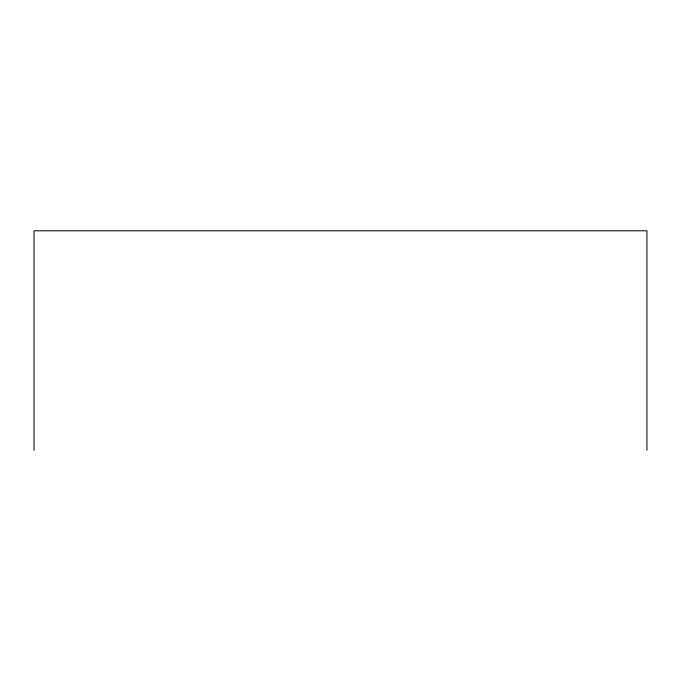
<?xml version="1.0" encoding="UTF-8"?>
<svg xmlns="http://www.w3.org/2000/svg" width="681" height="681" viewBox="0 0 681 681"><rect width="100%" height="100%" fill="white"/><g stroke="black" fill="none" stroke-linecap="round" stroke-linejoin="round"><path stroke-width="1.02" d="M646.95 450.209L646.95 230.791L34.05 230.791L34.05 450.209"/></g></svg>
